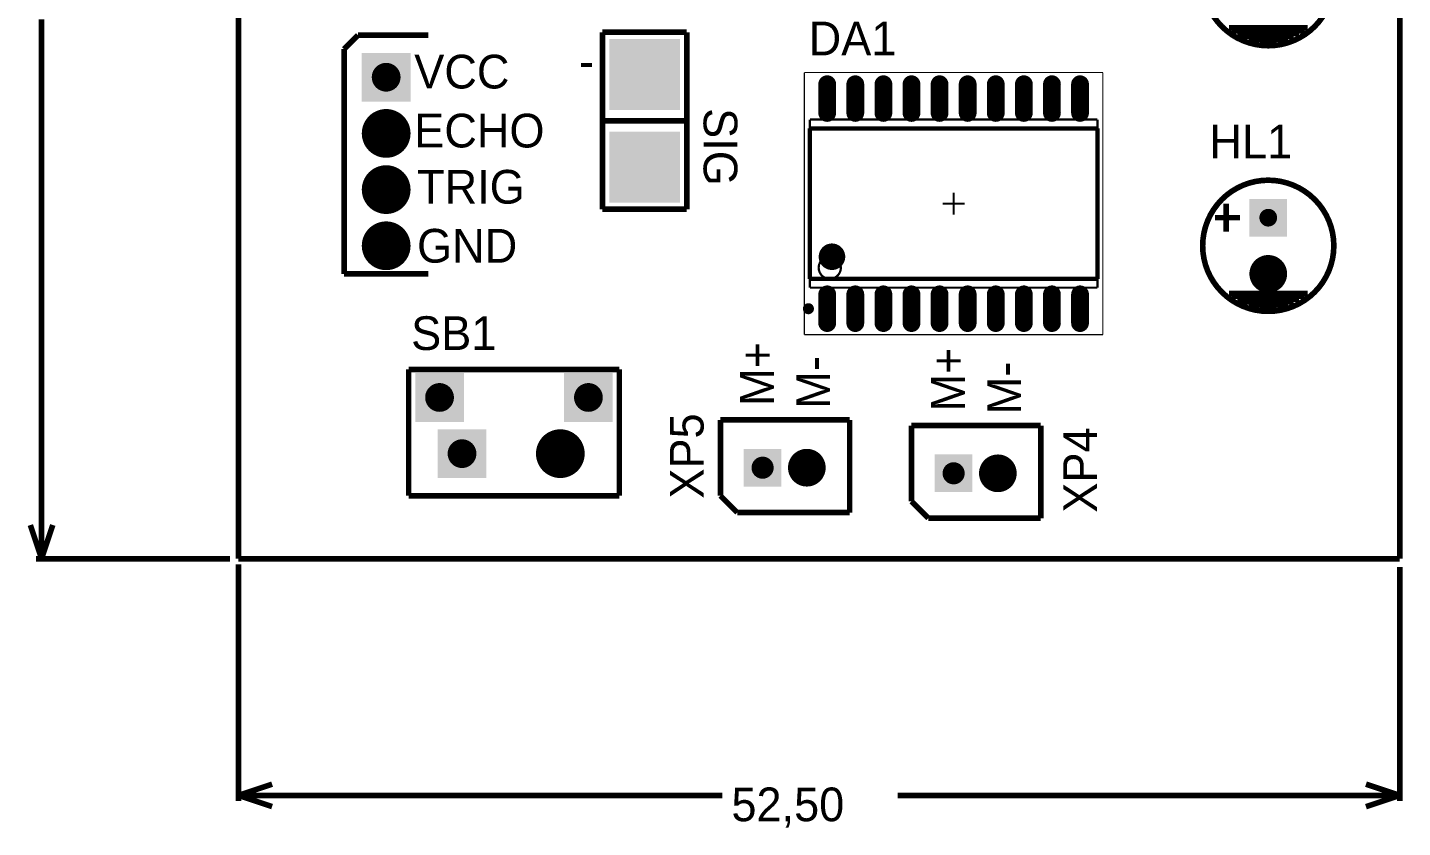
# Model space of a CAD drawing. Header units: millimetres. Extents: x 75.5 to 137.6, y 22.8 to 92.6.
# Drawn here: x 75.5 to 137.6, y 22.8 to 59 of the extents above; entities that cross this region are included whole.
import ezdxf

# ---------------------------------------------------------------- set-up
doc = ezdxf.new("R2010")
doc.units = ezdxf.units.MM
for name, color, linetype in [('BottomLayer', 5, 'Continuous'), ('BottomSolder', 6, 'Continuous'), ('Mechanical1', 6, 'Continuous'), ('Mechanical13', 56, 'Continuous'), ('Mechanical15', 56, 'Continuous'), ('MultiLayer', 9, 'Continuous'), ('PadHoleLayer', 156, 'Continuous'), ('TopLayer', 1, 'Continuous'), ('TopOverlay', 2, 'Continuous'), ('TopPaste', 8, 'Continuous'), ('TopSolder', 216, 'Continuous')]:
    doc.layers.add(name, color=color, linetype=linetype)

msp = doc.modelspace()

# ---------------------------------------------------------------- linework, layer by layer
at = {"layer": 'BottomLayer'}
for points, const_width in [([(91.18, 54.229, 1), (92.18, 54.229, 1)], 1), ([(91.18, 51.689, 1), (92.18, 51.689, 1)], 1), ([(91.18, 49.149, 1), (92.18, 49.149, 1)], 1), ([(131.183, 47.879, 1), (131.933, 47.879, 1)], 0.75), ([(99.054, 39.751, 1), (100.054, 39.751, 1)], 1), ([(110.323, 39.116, 1), (111.073, 39.116, 1)], 0.75), ([(118.959, 38.862, 1), (119.709, 38.862, 1)], 0.75)]:
    msp.add_lwpolyline(points, format="xyb", close=True, dxfattribs=dict(at, const_width=const_width))
for points in [[(90.68, 57.769), (90.68, 55.769), (92.68, 57.769), (92.68, 55.769)], [(130.808, 51.169), (130.808, 49.669), (132.308, 51.169), (132.308, 49.669)], [(93.093, 41.291), (95.093, 41.291), (93.093, 43.291), (95.093, 43.291)], [(99.824, 41.291), (101.824, 41.291), (99.824, 43.291), (101.824, 43.291)], [(94.109, 38.751), (96.109, 38.751), (94.109, 40.751), (96.109, 40.751)], [(107.948, 38.366), (109.448, 38.366), (107.948, 39.866), (109.448, 39.866)], [(116.584, 38.112), (118.084, 38.112), (116.584, 39.612), (118.084, 39.612)]]:
    msp.add_solid(points, dxfattribs=at)
at = {"layer": 'BottomSolder'}
for points, const_width in [([(91.129, 54.229, 1), (92.231, 54.229, 1)], 1.102), ([(91.129, 51.689, 1), (92.231, 51.689, 1)], 1.102), ([(91.129, 49.149, 1), (92.231, 49.149, 1)], 1.102), ([(131.132, 47.879, 1), (131.984, 47.879, 1)], 0.852), ([(99.003, 39.751, 1), (100.105, 39.751, 1)], 1.102), ([(110.272, 39.116, 1), (111.124, 39.116, 1)], 0.852), ([(118.908, 38.862, 1), (119.76, 38.862, 1)], 0.852)]:
    msp.add_lwpolyline(points, format="xyb", close=True, dxfattribs=dict(at, const_width=const_width))
for points in [[(90.578, 57.871), (90.578, 55.667), (92.782, 57.871), (92.782, 55.667)], [(130.706, 51.271), (130.706, 49.567), (132.41, 51.271), (132.41, 49.567)], [(92.991, 41.189), (95.195, 41.189), (92.991, 43.393), (95.195, 43.393)], [(99.722, 41.189), (101.926, 41.189), (99.722, 43.393), (101.926, 43.393)], [(94.007, 38.649), (96.211, 38.649), (94.007, 40.853), (96.211, 40.853)], [(107.846, 38.264), (109.55, 38.264), (107.846, 39.968), (109.55, 39.968)], [(116.482, 38.01), (118.186, 38.01), (116.482, 39.714), (118.186, 39.714)]]:
    msp.add_solid(points, dxfattribs=at)
at = {"layer": 'Mechanical1', "const_width": 0.254}
for points in [[(85, 35), (85, 92.5)], [(137.5, 35), (137.5, 92.5)], [(76.1, 35), (76.1, 59.382)], [(75.592, 36.524), (76.1, 35)], [(76.1, 35), (76.608, 36.524)], [(75.846, 35), (84.619, 35)], [(85, 35), (137.5, 35)], [(85, 24.046), (85, 34.746)], [(137.5, 24.046), (137.5, 34.619)], [(85, 24.3), (86.524, 24.808)], [(135.976, 24.808), (137.5, 24.3)], [(85, 24.3), (106.882, 24.3)], [(85, 24.3), (86.524, 23.792)], [(114.805, 24.3), (137.5, 24.3)], [(135.976, 23.792), (137.5, 24.3)]]:
    msp.add_lwpolyline(points, dxfattribs=at)
at = {"layer": 'Mechanical13', "const_width": 0.1}
for points in [[(110.834, 47.254), (110.834, 54.854)], [(110.834, 54.854), (123.834, 54.854)], [(123.834, 47.254), (123.834, 54.854)], [(110.834, 47.254), (123.834, 47.254)]]:
    msp.add_lwpolyline(points, dxfattribs=at)
at = {"layer": 'Mechanical13'}
for points, const_width in [([(112.234, 48.154, 1), (111.234, 48.154, 1)], 0.1), ([(111.209, 48.154, 1), (111.259, 48.154, 1)], 0.05), ([(112.209, 48.154, 1), (112.259, 48.154, 1)], 0.05)]:
    msp.add_lwpolyline(points, format="xyb", close=True, dxfattribs=dict(at, const_width=const_width))
at = {"layer": 'Mechanical15'}
for points, const_width in [([(110.584, 45.129), (110.584, 56.979)], 0.05), ([(110.584, 56.979), (124.084, 56.979)], 0.05), ([(124.084, 45.129), (124.084, 56.979)], 0.05), ([(117.334, 50.554), (117.334, 51.554)], 0.1), ([(116.834, 51.054), (117.834, 51.054)], 0.1), ([(110.584, 45.129), (124.084, 45.129)], 0.05)]:
    msp.add_lwpolyline(points, dxfattribs=dict(at, const_width=const_width))
at = {"layer": 'MultiLayer'}
for points, const_width in [([(91.18, 54.229, 1), (92.18, 54.229, 1)], 1), ([(91.18, 51.689, 1), (92.18, 51.689, 1)], 1), ([(91.18, 49.149, 1), (92.18, 49.149, 1)], 1), ([(131.183, 47.879, 1), (131.933, 47.879, 1)], 0.75), ([(99.054, 39.751, 1), (100.054, 39.751, 1)], 1), ([(110.323, 39.116, 1), (111.073, 39.116, 1)], 0.75), ([(118.959, 38.862, 1), (119.709, 38.862, 1)], 0.75)]:
    msp.add_lwpolyline(points, format="xyb", close=True, dxfattribs=dict(at, const_width=const_width))
for points in [[(90.68, 57.769), (90.68, 55.769), (92.68, 57.769), (92.68, 55.769)], [(130.808, 51.169), (130.808, 49.669), (132.308, 51.169), (132.308, 49.669)], [(93.093, 41.291), (95.093, 41.291), (93.093, 43.291), (95.093, 43.291)], [(99.824, 41.291), (101.824, 41.291), (99.824, 43.291), (101.824, 43.291)], [(94.109, 38.751), (96.109, 38.751), (94.109, 40.751), (96.109, 40.751)], [(107.948, 38.366), (109.448, 38.366), (107.948, 39.866), (109.448, 39.866)], [(116.584, 38.112), (118.084, 38.112), (116.584, 39.612), (118.084, 39.612)]]:
    msp.add_solid(points, dxfattribs=at)
at = {"layer": 'PadHoleLayer'}
for points, const_width in [([(91.355, 56.769, 1), (92.005, 56.769, 1)], 0.65), ([(91.355, 54.229, 1), (92.005, 54.229, 1)], 0.65), ([(91.355, 51.689, 1), (92.005, 51.689, 1)], 0.65), ([(131.358, 50.419, 1), (131.758, 50.419, 1)], 0.4), ([(91.355, 49.149, 1), (92.005, 49.149, 1)], 0.65), ([(131.358, 47.879, 1), (131.758, 47.879, 1)], 0.4), ([(93.768, 42.291, 1), (94.418, 42.291, 1)], 0.65), ([(100.499, 42.291, 1), (101.149, 42.291, 1)], 0.65), ([(94.784, 39.751, 1), (95.434, 39.751, 1)], 0.65), ([(99.229, 39.751, 1), (99.879, 39.751, 1)], 0.65), ([(108.448, 39.116, 1), (108.948, 39.116, 1)], 0.5), ([(110.448, 39.116, 1), (110.948, 39.116, 1)], 0.5), ([(117.084, 38.862, 1), (117.584, 38.862, 1)], 0.5), ([(119.084, 38.862, 1), (119.584, 38.862, 1)], 0.5)]:
    msp.add_lwpolyline(points, format="xyb", close=True, dxfattribs=dict(at, const_width=const_width))
at = {"layer": 'TopLayer', "const_width": 0.6}
for points in [[(111.619, 55.154), (111.619, 56.454)], [(112.889, 55.154), (112.889, 56.454)], [(114.159, 55.154), (114.159, 56.454)], [(115.429, 55.154), (115.429, 56.454)], [(116.699, 55.154), (116.699, 56.454)], [(117.969, 55.154), (117.969, 56.454)], [(119.239, 55.154), (119.239, 56.454)], [(120.509, 55.154), (120.509, 56.454)], [(121.779, 55.154), (121.779, 56.454)], [(123.049, 55.154), (123.049, 56.454)], [(111.619, 45.654), (111.619, 46.954)], [(112.889, 45.654), (112.889, 46.954)], [(114.159, 45.654), (114.159, 46.954)], [(115.429, 45.654), (115.429, 46.954)], [(116.699, 45.654), (116.699, 46.954)], [(117.969, 45.654), (117.969, 46.954)], [(119.239, 45.654), (119.239, 46.954)], [(120.509, 45.654), (120.509, 46.954)], [(121.779, 45.654), (121.779, 46.954)], [(123.049, 45.654), (123.049, 46.954)]]:
    msp.add_lwpolyline(points, dxfattribs=at)
at = {"layer": 'TopLayer'}
for points, const_width in [([(111.469, 56.454, 1), (111.769, 56.454, 1)], 0.3), ([(112.739, 56.454, 1), (113.039, 56.454, 1)], 0.3), ([(114.009, 56.454, 1), (114.309, 56.454, 1)], 0.3), ([(115.279, 56.454, 1), (115.579, 56.454, 1)], 0.3), ([(116.549, 56.454, 1), (116.849, 56.454, 1)], 0.3), ([(117.819, 56.454, 1), (118.119, 56.454, 1)], 0.3), ([(119.089, 56.454, 1), (119.389, 56.454, 1)], 0.3), ([(120.359, 56.454, 1), (120.659, 56.454, 1)], 0.3), ([(121.629, 56.454, 1), (121.929, 56.454, 1)], 0.3), ([(122.899, 56.454, 1), (123.199, 56.454, 1)], 0.3), ([(111.469, 55.154, 1), (111.769, 55.154, 1)], 0.3), ([(112.739, 55.154, 1), (113.039, 55.154, 1)], 0.3), ([(114.009, 55.154, 1), (114.309, 55.154, 1)], 0.3), ([(115.279, 55.154, 1), (115.579, 55.154, 1)], 0.3), ([(116.549, 55.154, 1), (116.849, 55.154, 1)], 0.3), ([(117.819, 55.154, 1), (118.119, 55.154, 1)], 0.3), ([(119.089, 55.154, 1), (119.389, 55.154, 1)], 0.3), ([(120.359, 55.154, 1), (120.659, 55.154, 1)], 0.3), ([(121.629, 55.154, 1), (121.929, 55.154, 1)], 0.3), ([(122.899, 55.154, 1), (123.199, 55.154, 1)], 0.3), ([(91.18, 54.229, 1), (92.18, 54.229, 1)], 1), ([(91.18, 51.689, 1), (92.18, 51.689, 1)], 1), ([(91.18, 49.149, 1), (92.18, 49.149, 1)], 1), ([(131.183, 47.879, 1), (131.933, 47.879, 1)], 0.75), ([(111.469, 46.954, 1), (111.769, 46.954, 1)], 0.3), ([(112.739, 46.954, 1), (113.039, 46.954, 1)], 0.3), ([(114.009, 46.954, 1), (114.309, 46.954, 1)], 0.3), ([(115.279, 46.954, 1), (115.579, 46.954, 1)], 0.3), ([(116.549, 46.954, 1), (116.849, 46.954, 1)], 0.3), ([(117.819, 46.954, 1), (118.119, 46.954, 1)], 0.3), ([(119.089, 46.954, 1), (119.389, 46.954, 1)], 0.3), ([(120.359, 46.954, 1), (120.659, 46.954, 1)], 0.3), ([(121.629, 46.954, 1), (121.929, 46.954, 1)], 0.3), ([(122.899, 46.954, 1), (123.199, 46.954, 1)], 0.3), ([(111.469, 45.654, 1), (111.769, 45.654, 1)], 0.3), ([(112.739, 45.654, 1), (113.039, 45.654, 1)], 0.3), ([(114.009, 45.654, 1), (114.309, 45.654, 1)], 0.3), ([(115.279, 45.654, 1), (115.579, 45.654, 1)], 0.3), ([(116.549, 45.654, 1), (116.849, 45.654, 1)], 0.3), ([(117.819, 45.654, 1), (118.119, 45.654, 1)], 0.3), ([(119.089, 45.654, 1), (119.389, 45.654, 1)], 0.3), ([(120.359, 45.654, 1), (120.659, 45.654, 1)], 0.3), ([(121.629, 45.654, 1), (121.929, 45.654, 1)], 0.3), ([(122.899, 45.654, 1), (123.199, 45.654, 1)], 0.3), ([(99.054, 39.751, 1), (100.054, 39.751, 1)], 1), ([(110.323, 39.116, 1), (111.073, 39.116, 1)], 0.75), ([(118.959, 38.862, 1), (119.709, 38.862, 1)], 0.75)]:
    msp.add_lwpolyline(points, format="xyb", close=True, dxfattribs=dict(at, const_width=const_width))
for points in [[(104.864, 55.396), (104.864, 58.396), (101.864, 55.396), (101.864, 58.396)], [(90.68, 57.769), (90.68, 55.769), (92.68, 57.769), (92.68, 55.769)], [(104.864, 51.205), (104.864, 54.205), (101.864, 51.205), (101.864, 54.205)], [(130.808, 51.169), (130.808, 49.669), (132.308, 51.169), (132.308, 49.669)], [(93.093, 41.291), (95.093, 41.291), (93.093, 43.291), (95.093, 43.291)], [(99.824, 41.291), (101.824, 41.291), (99.824, 43.291), (101.824, 43.291)], [(94.109, 38.751), (96.109, 38.751), (94.109, 40.751), (96.109, 40.751)], [(107.948, 38.366), (109.448, 38.366), (107.948, 39.866), (109.448, 39.866)], [(116.584, 38.112), (118.084, 38.112), (116.584, 39.612), (118.084, 39.612)]]:
    msp.add_solid(points, dxfattribs=at)
at = {"layer": 'TopOverlay'}
for points, const_width in [([(134.523, 61.158, 1), (128.593, 61.158, 1)], 0.254), ([(134.523, 49.149, 1), (128.593, 49.149, 1)], 0.254), ([(112.134, 48.654, 1), (111.534, 48.654, 1)], 0.6), ([(128.53, 49.149, 1), (128.657, 49.149, 1)], 0.127), ([(134.459, 49.149, 1), (134.586, 49.149, 1)], 0.127), ([(111.384, 48.654, 1), (111.684, 48.654, 1)], 0.3), ([(111.984, 48.654, 1), (112.284, 48.654, 1)], 0.3), ([(110.894, 46.304, 1), (110.644, 46.304, 1)], 0.25), ([(110.581, 46.304, 1), (110.706, 46.304, 1)], 0.125), ([(110.832, 46.304, 1), (110.956, 46.304, 1)], 0.125)]:
    msp.add_lwpolyline(points, format="xyb", close=True, dxfattribs=dict(at, const_width=const_width))
for points, const_width in [([(129.78, 58.999), (133.336, 58.999)], 0.254), ([(89.775, 58.039), (90.41, 58.674)], 0.254), ([(90.41, 58.674), (93.585, 58.674)], 0.254), ([(101.459, 58.801), (105.269, 58.801)], 0.254), ([(101.459, 50.8), (101.459, 58.801)], 0.254), ([(105.269, 50.8), (105.269, 58.801)], 0.254), ([(129.907, 58.872), (133.209, 58.872)], 0.254), ([(130.161, 58.745), (132.955, 58.745)], 0.254), ([(130.288, 58.618), (132.701, 58.618)], 0.254), ([(130.669, 58.491), (132.447, 58.491)], 0.254), ([(131.177, 58.364), (131.939, 58.364)], 0.254), ([(89.775, 47.879), (89.775, 58.039)], 0.254), ([(101.459, 54.8), (105.269, 54.8)], 0.254), ([(110.834, 54.454), (110.834, 47.654)], 0.2), ([(110.834, 54.454), (123.834, 54.454)], 0.2), ([(123.834, 47.654), (123.834, 54.454)], 0.2), ([(129.653, 49.784), (129.653, 51.054)], 0.254), ([(101.459, 50.8), (105.269, 50.8)], 0.254), ([(129.145, 50.419), (130.288, 50.419)], 0.254), ([(89.775, 47.879), (93.585, 47.879)], 0.254), ([(110.834, 47.654), (123.834, 47.654)], 0.2), ([(129.78, 46.99), (133.336, 46.99)], 0.254), ([(129.907, 46.863), (133.209, 46.863)], 0.254), ([(130.161, 46.736), (132.955, 46.736)], 0.254), ([(130.288, 46.609), (132.701, 46.609)], 0.254), ([(130.669, 46.482), (132.447, 46.482)], 0.254), ([(131.177, 46.355), (131.939, 46.355)], 0.254), ([(92.696, 43.561), (102.221, 43.561)], 0.254), ([(92.696, 37.846), (92.696, 43.561)], 0.254), ([(102.221, 37.846), (102.221, 43.561)], 0.254), ([(106.793, 37.846), (106.793, 41.275)], 0.254), ([(106.793, 41.275), (112.635, 41.275)], 0.254), ([(112.635, 37.084), (112.635, 41.275)], 0.254), ([(115.429, 37.592), (115.429, 41.021)], 0.254), ([(115.429, 41.021), (121.271, 41.021)], 0.254), ([(121.271, 36.83), (121.271, 41.021)], 0.254), ([(92.696, 37.846), (102.221, 37.846)], 0.254), ([(106.793, 37.846), (107.555, 37.084)], 0.254), ([(115.429, 37.592), (116.191, 36.83)], 0.254), ([(107.555, 37.084), (112.635, 37.084)], 0.254), ([(116.191, 36.83), (121.271, 36.83)], 0.254)]:
    msp.add_lwpolyline(points, dxfattribs=dict(at, const_width=const_width))
at = {"layer": 'TopPaste', "const_width": 0.6}
for points in [[(111.619, 55.154), (111.619, 56.454)], [(112.889, 55.154), (112.889, 56.454)], [(114.159, 55.154), (114.159, 56.454)], [(115.429, 55.154), (115.429, 56.454)], [(116.699, 55.154), (116.699, 56.454)], [(117.969, 55.154), (117.969, 56.454)], [(119.239, 55.154), (119.239, 56.454)], [(120.509, 55.154), (120.509, 56.454)], [(121.779, 55.154), (121.779, 56.454)], [(123.049, 55.154), (123.049, 56.454)], [(111.619, 45.654), (111.619, 46.954)], [(112.889, 45.654), (112.889, 46.954)], [(114.159, 45.654), (114.159, 46.954)], [(115.429, 45.654), (115.429, 46.954)], [(116.699, 45.654), (116.699, 46.954)], [(117.969, 45.654), (117.969, 46.954)], [(119.239, 45.654), (119.239, 46.954)], [(120.509, 45.654), (120.509, 46.954)], [(121.779, 45.654), (121.779, 46.954)], [(123.049, 45.654), (123.049, 46.954)]]:
    msp.add_lwpolyline(points, dxfattribs=at)
at = {"layer": 'TopPaste', "const_width": 0.3}
for points in [[(111.469, 56.454, 1), (111.769, 56.454, 1)], [(112.739, 56.454, 1), (113.039, 56.454, 1)], [(114.009, 56.454, 1), (114.309, 56.454, 1)], [(115.279, 56.454, 1), (115.579, 56.454, 1)], [(116.549, 56.454, 1), (116.849, 56.454, 1)], [(117.819, 56.454, 1), (118.119, 56.454, 1)], [(119.089, 56.454, 1), (119.389, 56.454, 1)], [(120.359, 56.454, 1), (120.659, 56.454, 1)], [(121.629, 56.454, 1), (121.929, 56.454, 1)], [(122.899, 56.454, 1), (123.199, 56.454, 1)], [(111.469, 55.154, 1), (111.769, 55.154, 1)], [(112.739, 55.154, 1), (113.039, 55.154, 1)], [(114.009, 55.154, 1), (114.309, 55.154, 1)], [(115.279, 55.154, 1), (115.579, 55.154, 1)], [(116.549, 55.154, 1), (116.849, 55.154, 1)], [(117.819, 55.154, 1), (118.119, 55.154, 1)], [(119.089, 55.154, 1), (119.389, 55.154, 1)], [(120.359, 55.154, 1), (120.659, 55.154, 1)], [(121.629, 55.154, 1), (121.929, 55.154, 1)], [(122.899, 55.154, 1), (123.199, 55.154, 1)], [(111.469, 46.954, 1), (111.769, 46.954, 1)], [(112.739, 46.954, 1), (113.039, 46.954, 1)], [(114.009, 46.954, 1), (114.309, 46.954, 1)], [(115.279, 46.954, 1), (115.579, 46.954, 1)], [(116.549, 46.954, 1), (116.849, 46.954, 1)], [(117.819, 46.954, 1), (118.119, 46.954, 1)], [(119.089, 46.954, 1), (119.389, 46.954, 1)], [(120.359, 46.954, 1), (120.659, 46.954, 1)], [(121.629, 46.954, 1), (121.929, 46.954, 1)], [(122.899, 46.954, 1), (123.199, 46.954, 1)], [(111.469, 45.654, 1), (111.769, 45.654, 1)], [(112.739, 45.654, 1), (113.039, 45.654, 1)], [(114.009, 45.654, 1), (114.309, 45.654, 1)], [(115.279, 45.654, 1), (115.579, 45.654, 1)], [(116.549, 45.654, 1), (116.849, 45.654, 1)], [(117.819, 45.654, 1), (118.119, 45.654, 1)], [(119.089, 45.654, 1), (119.389, 45.654, 1)], [(120.359, 45.654, 1), (120.659, 45.654, 1)], [(121.629, 45.654, 1), (121.929, 45.654, 1)], [(122.899, 45.654, 1), (123.199, 45.654, 1)]]:
    msp.add_lwpolyline(points, format="xyb", close=True, dxfattribs=at)
at = {"layer": 'TopPaste'}
for points in [[(104.864, 55.396), (104.864, 58.396), (101.864, 55.396), (101.864, 58.396)], [(104.864, 51.205), (104.864, 54.205), (101.864, 51.205), (101.864, 54.205)]]:
    msp.add_solid(points, dxfattribs=at)
at = {"layer": 'TopSolder', "const_width": 0.803}
for points in [[(111.619, 55.154), (111.619, 56.454)], [(112.889, 55.154), (112.889, 56.454)], [(114.159, 55.154), (114.159, 56.454)], [(115.429, 55.154), (115.429, 56.454)], [(116.699, 55.154), (116.699, 56.454)], [(117.969, 55.154), (117.969, 56.454)], [(119.239, 55.154), (119.239, 56.454)], [(120.509, 55.154), (120.509, 56.454)], [(121.779, 55.154), (121.779, 56.454)], [(123.049, 55.154), (123.049, 56.454)], [(111.619, 45.654), (111.619, 46.954)], [(112.889, 45.654), (112.889, 46.954)], [(114.159, 45.654), (114.159, 46.954)], [(115.429, 45.654), (115.429, 46.954)], [(116.699, 45.654), (116.699, 46.954)], [(117.969, 45.654), (117.969, 46.954)], [(119.239, 45.654), (119.239, 46.954)], [(120.509, 45.654), (120.509, 46.954)], [(121.779, 45.654), (121.779, 46.954)], [(123.049, 45.654), (123.049, 46.954)]]:
    msp.add_lwpolyline(points, dxfattribs=at)
at = {"layer": 'TopSolder'}
for points, const_width in [([(111.418, 56.454, 1), (111.82, 56.454, 1)], 0.402), ([(112.688, 56.454, 1), (113.09, 56.454, 1)], 0.402), ([(113.958, 56.454, 1), (114.36, 56.454, 1)], 0.402), ([(115.228, 56.454, 1), (115.63, 56.454, 1)], 0.402), ([(116.498, 56.454, 1), (116.9, 56.454, 1)], 0.402), ([(117.768, 56.454, 1), (118.17, 56.454, 1)], 0.402), ([(119.038, 56.454, 1), (119.44, 56.454, 1)], 0.402), ([(120.308, 56.454, 1), (120.71, 56.454, 1)], 0.402), ([(121.578, 56.454, 1), (121.98, 56.454, 1)], 0.402), ([(122.848, 56.454, 1), (123.25, 56.454, 1)], 0.402), ([(91.129, 54.229, 1), (92.231, 54.229, 1)], 1.102), ([(111.418, 55.154, 1), (111.82, 55.154, 1)], 0.402), ([(112.688, 55.154, 1), (113.09, 55.154, 1)], 0.402), ([(113.958, 55.154, 1), (114.36, 55.154, 1)], 0.402), ([(115.228, 55.154, 1), (115.63, 55.154, 1)], 0.402), ([(116.498, 55.154, 1), (116.9, 55.154, 1)], 0.402), ([(117.768, 55.154, 1), (118.17, 55.154, 1)], 0.402), ([(119.038, 55.154, 1), (119.44, 55.154, 1)], 0.402), ([(120.308, 55.154, 1), (120.71, 55.154, 1)], 0.402), ([(121.578, 55.154, 1), (121.98, 55.154, 1)], 0.402), ([(122.848, 55.154, 1), (123.25, 55.154, 1)], 0.402), ([(91.129, 51.689, 1), (92.231, 51.689, 1)], 1.102), ([(91.129, 49.149, 1), (92.231, 49.149, 1)], 1.102), ([(131.132, 47.879, 1), (131.984, 47.879, 1)], 0.852), ([(111.418, 46.954, 1), (111.82, 46.954, 1)], 0.402), ([(112.688, 46.954, 1), (113.09, 46.954, 1)], 0.402), ([(113.958, 46.954, 1), (114.36, 46.954, 1)], 0.402), ([(115.228, 46.954, 1), (115.63, 46.954, 1)], 0.402), ([(116.498, 46.954, 1), (116.9, 46.954, 1)], 0.402), ([(117.768, 46.954, 1), (118.17, 46.954, 1)], 0.402), ([(119.038, 46.954, 1), (119.44, 46.954, 1)], 0.402), ([(120.308, 46.954, 1), (120.71, 46.954, 1)], 0.402), ([(121.578, 46.954, 1), (121.98, 46.954, 1)], 0.402), ([(122.848, 46.954, 1), (123.25, 46.954, 1)], 0.402), ([(111.418, 45.654, 1), (111.82, 45.654, 1)], 0.402), ([(112.688, 45.654, 1), (113.09, 45.654, 1)], 0.402), ([(113.958, 45.654, 1), (114.36, 45.654, 1)], 0.402), ([(115.228, 45.654, 1), (115.63, 45.654, 1)], 0.402), ([(116.498, 45.654, 1), (116.9, 45.654, 1)], 0.402), ([(117.768, 45.654, 1), (118.17, 45.654, 1)], 0.402), ([(119.038, 45.654, 1), (119.44, 45.654, 1)], 0.402), ([(120.308, 45.654, 1), (120.71, 45.654, 1)], 0.402), ([(121.578, 45.654, 1), (121.98, 45.654, 1)], 0.402), ([(122.848, 45.654, 1), (123.25, 45.654, 1)], 0.402), ([(99.003, 39.751, 1), (100.105, 39.751, 1)], 1.102), ([(110.272, 39.116, 1), (111.124, 39.116, 1)], 0.852), ([(118.908, 38.862, 1), (119.76, 38.862, 1)], 0.852)]:
    msp.add_lwpolyline(points, format="xyb", close=True, dxfattribs=dict(at, const_width=const_width))
for points in [[(104.966, 55.294), (104.966, 58.498), (101.762, 55.294), (101.762, 58.498)], [(90.578, 57.871), (90.578, 55.667), (92.782, 57.871), (92.782, 55.667)], [(104.966, 51.103), (104.966, 54.307), (101.762, 51.103), (101.762, 54.307)], [(130.706, 51.271), (130.706, 49.567), (132.41, 51.271), (132.41, 49.567)], [(92.991, 41.189), (95.195, 41.189), (92.991, 43.393), (95.195, 43.393)], [(99.722, 41.189), (101.926, 41.189), (99.722, 43.393), (101.926, 43.393)], [(94.007, 38.649), (96.211, 38.649), (94.007, 40.853), (96.211, 40.853)], [(107.846, 38.264), (109.55, 38.264), (107.846, 39.968), (109.55, 39.968)], [(116.482, 38.01), (118.186, 38.01), (116.482, 39.714), (118.186, 39.714)]]:
    msp.add_solid(points, dxfattribs=at)

# ---------------------------------------------------------------- texts
at = {"layer": 'Mechanical1'}
msp.add_text('52,50', height=1.524, dxfattribs=at).set_placement((107.289, 23.132))
at = {"layer": 'TopOverlay'}
for s, p in [('DA1', (110.781, 57.76)), ('HL1', (128.9, 53.1)), ('SB1', (92.81, 44.437))]:
    msp.add_text(s, height=1.524, dxfattribs=at).set_placement(p)
for s, rotation, p in [('VCC', 360, (92.95, 56.261)), ('-', 180, (101.078, 57.912)), ('ECHO', 360, (92.95, 53.594)), ('SIG^M^J', 270, (106.031, 55.372)), ('TRIG', 360, (93.077, 51.054)), ('GND', 360, (93.077, 48.387)), ('M+', 90, (109.206, 41.91)), ('M+', 90, (117.842, 41.656)), ('M-', 90, (111.746, 41.783)), ('M-', 90, (120.382, 41.529)), ('XP5', 90, (106.031, 37.719)), ('XP4', 90, (123.811, 37.084))]:
    msp.add_text(s, height=1.524, rotation=rotation, dxfattribs=at).set_placement(p)

doc.saveas('drawing.dxf')
